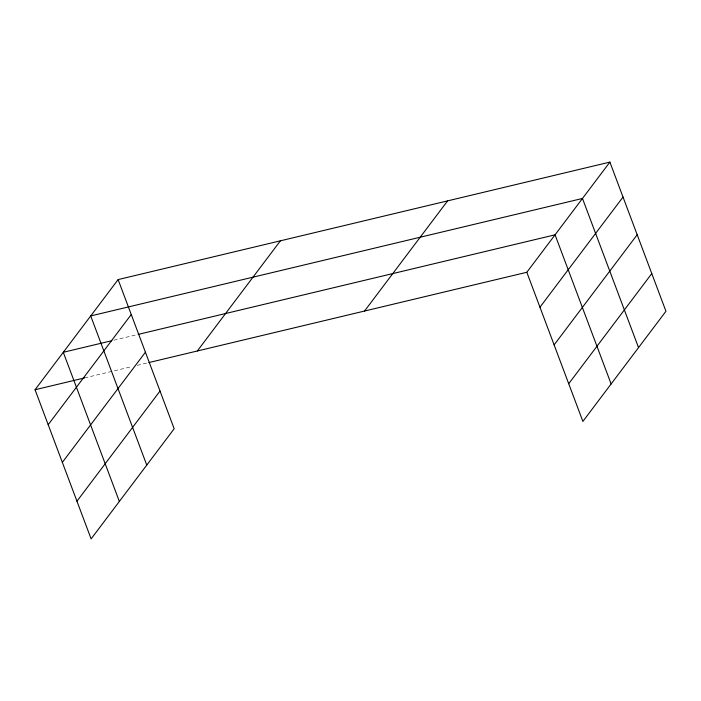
<?xml version="1.0" encoding="UTF-8"?>
<svg xmlns="http://www.w3.org/2000/svg" width="701" height="701" viewBox="0 0 701 701"><rect width="100%" height="100%" fill="white"/><g stroke="black" fill="none" stroke-linecap="round" stroke-linejoin="round"><path stroke-width="0.53" stroke-dasharray="3.5 2.63" d="M113.877 340.213L137.063 334.675M84.576 377.918L131.998 366.588M137.265 365.335L147.806 362.811"/><path stroke-width="1.05" d="M118.119 279.585L174.181 428.723L91.112 538.894L35.05 389.747L118.119 279.585L609.888 162.106L665.95 311.253L582.882 421.415L526.819 272.277L609.888 162.106M48.185 424.692L131.253 314.53M62.345 462.38L145.422 352.209M76.944 501.206L160.012 391.044M197.331 350.982L280.409 240.82M364.538 311.042L447.606 200.88M539.954 307.213L623.023 197.051M554.114 344.901L637.191 234.739M568.713 383.727L651.781 273.565M111.766 340.712L63.292 352.296L119.354 501.434M138.115 334.421L555.061 234.817L611.123 383.955M35.05 389.747L84.576 377.918M148.857 362.566L526.819 272.277M638.532 347.608L582.478 198.462L90.709 315.941L146.763 465.078"/></g></svg>
